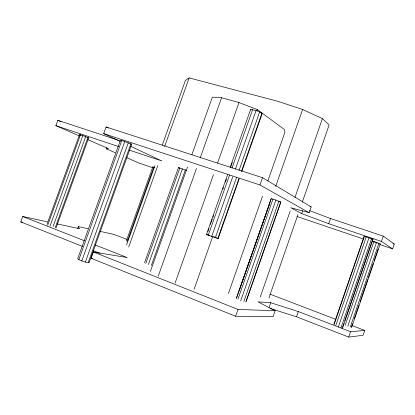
<?xml version="1.0" encoding="UTF-8"?>
<svg xmlns="http://www.w3.org/2000/svg" width="415" height="415" viewBox="0 0 415 415"><rect width="100%" height="100%" fill="white"/><g stroke="black" fill="none" stroke-linecap="round" stroke-linejoin="round"><path stroke-width="0.62" d="M352.096 325.593L364.754 330.439L363.094 335.294L348.714 337.099L296.523 316.785L270.103 308.438M379.844 244.56L392.611 248.881L394.25 244.077L383.278 236.13L330.511 218.523L309.538 210.613M333.919 324.255L364.152 236.249L373.007 239.206L342.468 328.265M334.07 324.54L364.412 236.213M335.839 325.37L366.263 236.758M338.35 327.025L369.013 237.676M340.964 327.907L371.596 238.609M342.489 327.383L343.931 323.264M344.704 320.93L359.743 277.064M359.945 276.478L372.717 239.232L373.007 239.206M345.218 325.23L373.91 241.535L376.509 242.407L380.244 243.833L351.635 327.399M347.791 326.226L376.509 242.407M350.244 327.056L378.931 243.289M351.432 327.124L352.646 323.586M354.26 318.876L355.671 314.752M355.873 314.165L358.892 305.341M360.101 301.814L361.911 296.528M362.108 295.942L364.723 288.311M364.925 287.725L367.732 279.513M368.338 277.76L370.943 270.144M371.145 269.558L373.147 263.707M374.148 260.781L376.747 253.186M376.95 252.6L378.148 249.099M348.714 337.099L350.55 331.72L364.754 330.439M392.611 248.881L381.458 241.447L383.278 236.13M296.523 316.785L298.333 311.556L270.72 302.743L258.026 301.855L275.119 310.742L273.091 316.583L235.627 316.261L91.139 258.275L93.396 251.993L127.26 257.575L95.445 245.078M381.458 241.447L328.721 223.695L330.511 218.523M269.076 307.463L270.72 302.743M328.721 223.695L301.715 213.601L302.732 210.685M301.715 213.601L290.827 207.749L309.175 212.688L311.183 206.914L262.529 177.703L106.069 126.954L103.662 133.614L120.381 141.474M240.653 300.927L275.913 200.072L280.825 202.126L246.079 301.612M235.627 316.261L238.008 309.44L275.119 310.742M243.896 301.352L278.901 201.161M245.888 301.84L280.779 201.944M260.272 296.953L290.267 210.887M294.94 197.473L322.419 118.623L302.613 109.467L277.796 101.302L189.147 77.901L185.406 80.458L162.26 145.172M268.915 298.058L297.954 214.591M302.286 202.147L329.157 124.92L322.419 118.623M309.175 212.688L259.982 184.971L262.529 177.703M228.421 293.483L262.539 196.139M267.877 180.914L284.908 132.318L284.56 129.646L257.445 109.643L238.988 102.552L221.589 97.753L212.366 97.152L191.891 154.717M236.317 298.333L271.208 198.619L275.913 200.072M236.55 298.12L237.987 294.007M238.194 293.415L245.379 272.888M245.581 272.302L252.953 251.236M253.16 250.655L267.436 209.855M267.639 209.274L271.208 198.619M239.268 290.495L244.145 276.561M244.352 275.959L257.025 239.74M257.238 239.139L263.764 220.484M263.971 219.888L269.854 203.08M275.721 186.309L302.613 109.467M237.961 299.179L272.971 199.096M239.18 178.927L218.171 238.573L208.288 235.212L206.463 234.48L227.576 174.674M230.102 167.53L250.629 109.384L256.097 110.535L259.671 111.915L261.974 113.165L262.119 113.809L241.904 171.208M207.936 231.554L208.989 228.566M210.462 224.391L211.095 222.601M211.308 222.004L212.356 219.021M212.988 217.237L213.621 215.447M222.865 189.266L223.493 187.487M225.381 182.144L226.424 179.176M230.823 166.726L232.286 162.576M208.288 235.212L229.49 175.146M232.021 167.966L252.636 109.565M211.686 236.451L232.706 176.852M235.455 169.061L256.097 110.535M194.038 289.447L212.62 236.752M257.03 110.821L257.445 109.643M215.328 237.728L236.529 177.579M239.061 170.389L259.671 111.915M217.808 238.532L238.921 178.6M241.442 171.437L261.974 113.165M158.208 276.245L196.492 168.433M200.17 158.074L221.589 97.753M175.089 283.092L213.476 174.632M217.574 163.059L238.988 102.552M144.555 262.768L178.445 167.624L186.397 170.326M145.8 263.447L179.804 167.971M148.409 264.49L182.45 168.848M151.371 265.486L185.37 169.906M150.365 271.483L187.564 166.892M126.295 240.996L152.803 166.897L154.811 167.504M127.213 241.468L153.794 167.167M126.544 245.032L154.935 165.652M128.676 247.05L157.778 165.642M164.636 146.464L189.147 77.901M78.845 259.666L121.792 140.446L131.68 144.254L89.1 262.679C85.122 262.451 81.091 260.864 77.647 258.872L120.428 140.146L121.792 140.446M81.802 260.89L124.811 141.422M85.366 262.072L128.313 142.703M88.156 262.757L130.938 143.787M49.987 226.222L82.844 135.622L88.649 137.93L56.051 227.897M53.073 226.59L85.677 136.649M55.174 227.83L87.892 137.531M77.719 228.333L78.342 226.6L87.85 228.686M115.235 152.704L106.401 148.866L106.816 147.724M82.642 246.458L20.75 221.916L22.721 216.506L47.196 221.766M79.649 136.063L55.843 125.657L57.794 120.309L119.411 140.618M47.035 224.178L79.535 134.626L82.844 135.622M47.678 225.298L80.494 134.849M106.401 148.866L108.403 148.632L87.793 139.622M379.948 243.844L380.244 243.833M206.463 234.48L209.362 235.347M91.139 258.275L92.369 258.462M20.75 221.916L22.643 222.3M57.249 223.929L79.504 228.717L78.342 226.6M100.041 231.363L113.954 234.418L127.037 239.424M130.751 144.047L131.68 144.254M87.664 137.702L88.649 137.93M309.953 206.603L311.183 206.914M279.643 201.799L280.825 202.126M370.854 238.682L372.717 239.232M372.141 241.006L373.91 241.535M103.662 133.614L259.982 184.971M55.843 125.657L118.628 146.562M129.558 150.204L161.793 160.937L130.647 146.298M375.591 242.448L377.136 242.967M393.036 243.667L394.25 244.077M152.699 167.707L139.482 163.235L126.559 157.622M296.943 216.511L363.431 239.009M373.189 241.577L374.989 242.23M213.518 236.809L216.314 237.831M269.932 294.136L335.828 319.368M298.333 311.556L350.55 331.72M22.721 216.506L84.665 240.84M216.775 238.018L218.171 238.573M93.417 250.727L99.999 253.337M93.396 251.993L238.008 309.44M179.918 168.345L178.445 167.624M364.624 236.446L365.574 236.846M57.794 120.309L61.259 121.875M106.069 126.954L108.372 128.079M79.535 134.626L80.318 135.036M152.803 166.897L153.228 167.136M250.629 109.384L250.831 110.042"/></g></svg>
